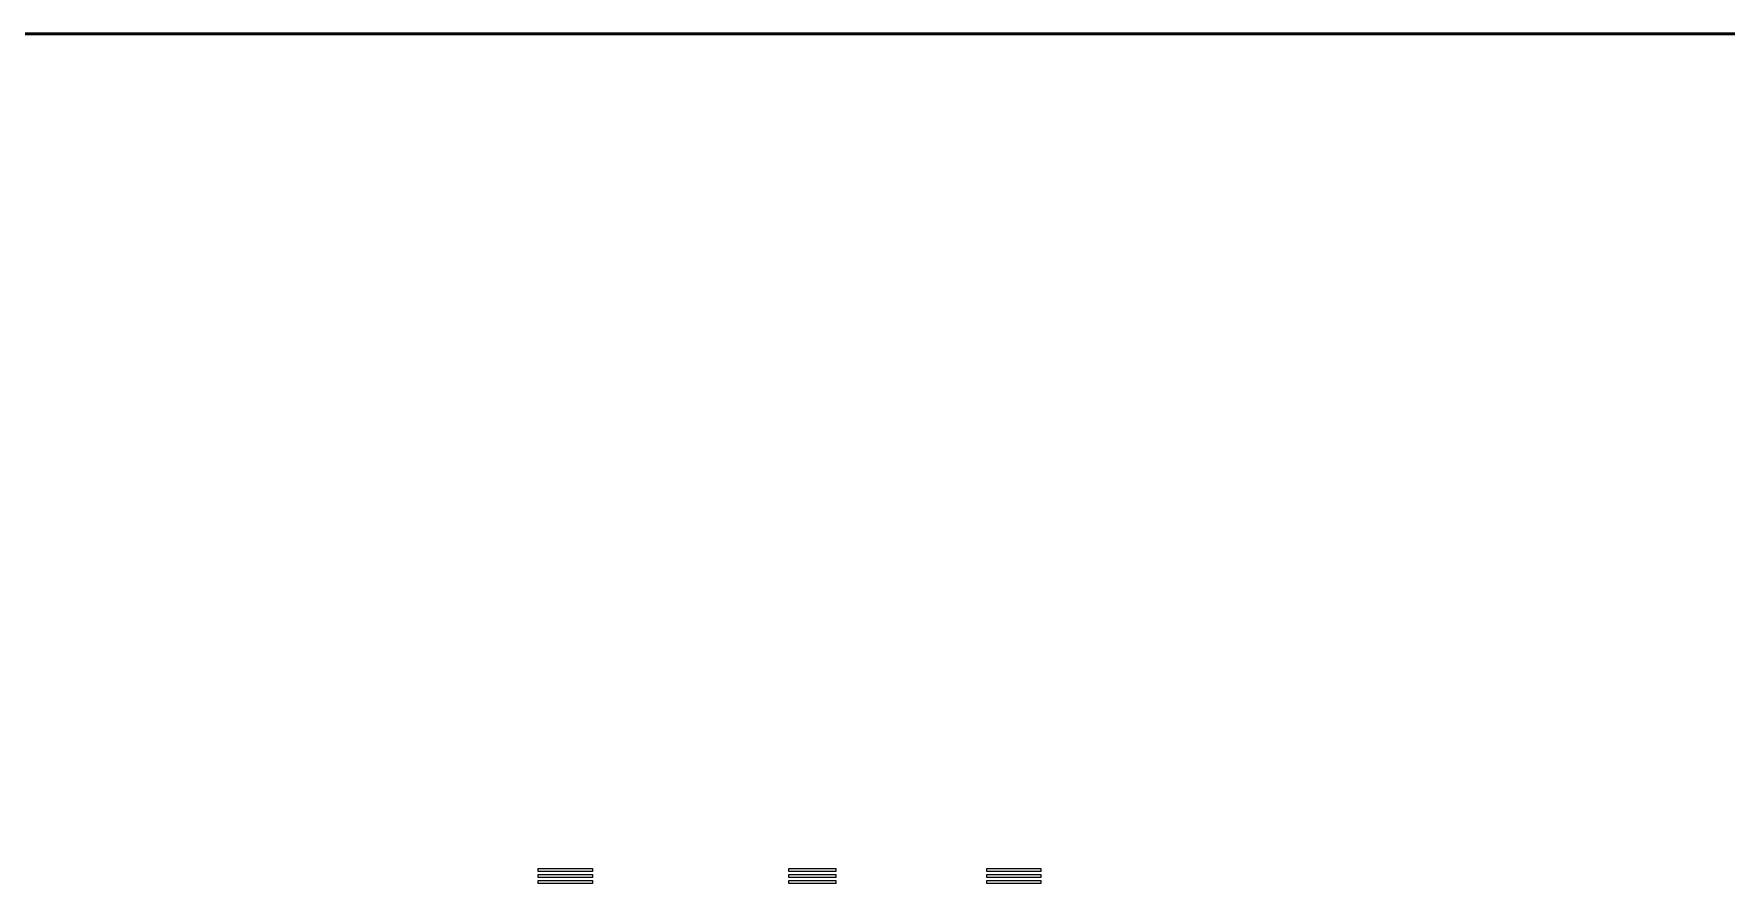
# Model space of a CAD drawing. Header units: millimetres. Extents: x 1852829 to 1882754, y -270850 to -231658.
# Drawn here: x 1858388 to 1859302, y -232851 to -232391 of the extents above; entities that cross this region are included whole.
import ezdxf

# ---------------------------------------------------------------- set-up
doc = ezdxf.new("R2010")
doc.units = ezdxf.units.MM
doc.layers.add('a_görünüş_ince', color=8, linetype='Continuous', lineweight=20)
doc.layers.add('a_çerçeve_line', color=7, linetype='Continuous', lineweight=50)

msp = doc.modelspace()

# ---------------------------------------------------------------- linework, layer by layer
at = {"layer": 'a_görünüş_ince'}
for points in [[(1858660.34, -232841.73), (1858689.59, -232841.73), (1858689.59, -232843.36), (1858660.34, -232843.36)], [(1858660.34, -232844.98), (1858689.59, -232844.98), (1858689.59, -232846.61), (1858660.34, -232846.61)], [(1858660.34, -232848.23), (1858689.59, -232848.23), (1858689.59, -232849.86), (1858660.34, -232849.86)], [(1858795.54, -232841.73), (1858820.89, -232841.73), (1858820.89, -232843.36), (1858795.54, -232843.36)], [(1858795.54, -232844.98), (1858820.89, -232844.98), (1858820.89, -232846.61), (1858795.54, -232846.61)], [(1858795.54, -232848.23), (1858820.89, -232848.23), (1858820.89, -232849.86), (1858795.54, -232849.86)], [(1858902.46, -232841.73), (1858931.71, -232841.73), (1858931.71, -232843.36), (1858902.46, -232843.36)], [(1858902.46, -232844.98), (1858931.71, -232844.98), (1858931.71, -232846.61), (1858902.46, -232846.61)], [(1858902.46, -232848.23), (1858931.71, -232848.23), (1858931.71, -232849.86), (1858902.46, -232849.86)]]:
    msp.add_lwpolyline(points, close=True, dxfattribs=at)
at = {"layer": 'a_çerçeve_line'}
msp.add_lwpolyline([(1861229.45, -232391.46), (1852828.6, -232391.46), (1852828.6, -235669.38), (1861229.45, -235669.38), (1861229.45, -232391.46)], dxfattribs=at)

doc.saveas('drawing.dxf')
